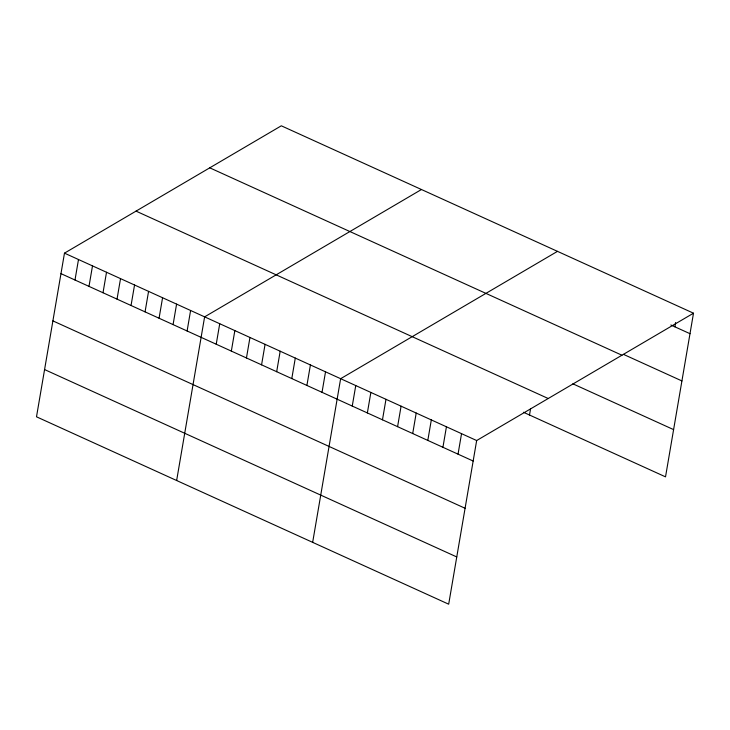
<?xml version="1.0" encoding="UTF-8"?>
<svg xmlns="http://www.w3.org/2000/svg" width="730" height="730" viewBox="0 0 730 730"><rect width="100%" height="100%" fill="white"/><g stroke="black" fill="none" stroke-linecap="round" stroke-linejoin="round"><path stroke-width="1.09" d="M64.477 253.146L36.5 416.803L448.685 604.194L476.663 440.537L693.5 313.197L281.315 125.806L64.477 253.146L476.663 440.537M74.989 280.01L78.493 259.515M88.996 286.379L92.5 265.884M103.012 292.748L106.516 272.254M117.028 299.127L120.532 278.632M131.044 305.496L134.548 285.001M145.06 311.865L148.564 291.37M159.076 318.234L162.571 297.74M173.083 324.604L176.587 304.109M187.099 330.982L190.603 310.487M176.642 480.523L204.619 316.856L421.456 189.517M216.226 344.222L219.73 323.728M231.337 351.094L234.841 330.599M246.457 357.965L249.961 337.47M261.568 364.836L265.072 344.341M276.679 371.707L280.183 351.212M291.799 378.578L295.294 358.083M306.91 385.449L310.414 364.954M322.021 392.32L325.525 371.826M312.659 542.354L340.636 378.697L557.483 251.357M352.252 406.062L355.756 385.568M367.363 412.934L370.867 392.439M382.474 419.805L385.978 399.31M397.585 426.676L401.089 406.181M412.705 433.547L416.209 413.052M427.816 440.418L431.32 419.923M442.927 447.289L446.431 426.795M458.038 454.16L461.543 433.666M529.505 415.014L530.582 408.718M674.885 326.821L675.624 322.505M693.5 313.197L665.523 476.854L523.456 412.267M670.852 324.987L689.996 333.692M623.484 354.369L681.92 380.932M209.756 167.827L621.942 355.218M572.84 383.807L673.598 429.614M136.036 211.125L548.221 398.516M60.973 273.64L473.159 461.031M52.898 320.881L465.083 508.272M44.576 369.562L456.761 556.953"/></g></svg>
